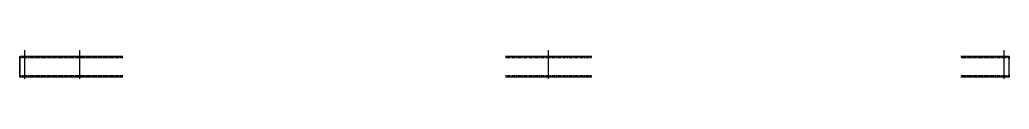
# Model space of a CAD drawing. Header units: millimetres. Extents: x 9 to 16016, y 12 to 243.
# Drawn here: x 11226 to 16016, y 12 to 150 of the extents above; entities that cross this region are included whole.
import ezdxf

# ---------------------------------------------------------------- set-up
doc = ezdxf.new("R2010")
doc.units = ezdxf.units.MM
doc.linetypes.add('DXK_LINE_DOT2', pattern=[3.9198, 1.9599, -1.9599])
doc.layers.add('STÅL', color=7, linetype='Continuous')

msp = doc.modelspace()

# ---------------------------------------------------------------- hatches: boundary and pattern name
at = {"layer": 'STÅL', "linetype": 'Continuous'}
for points in [[(11244.2, 113.5), (11258.2, 113.5), (11258.2, 119.5), (11244.2, 119.5)], [(11244.2, 113.5), (11258.2, 113.5), (11258.2, 119.5), (11244.2, 119.5)], [(11509.2, 113.5), (11523.2, 113.5), (11523.2, 119.5), (11509.2, 119.5)], [(11509.2, 113.5), (11523.2, 113.5), (11523.2, 119.5), (11509.2, 119.5)], [(13793.2, 119.5), (13779.2, 119.5), (13779.2, 113.5), (13793.2, 113.5)], [(13793.2, 119.5), (13779.2, 119.5), (13779.2, 113.5), (13793.2, 113.5)], [(15998.2, 119.5), (15984.2, 119.5), (15984.2, 113.5), (15998.2, 113.5)], [(15998.2, 119.5), (15984.2, 119.5), (15984.2, 113.5), (15998.2, 113.5)], [(11244.2, 19.5), (11258.2, 19.5), (11258.2, 25.5), (11244.2, 25.5)], [(11244.2, 19.5), (11258.2, 19.5), (11258.2, 25.5), (11244.2, 25.5)], [(11509.2, 19.5), (11523.2, 19.5), (11523.2, 25.5), (11509.2, 25.5)], [(11509.2, 19.5), (11523.2, 19.5), (11523.2, 25.5), (11509.2, 25.5)], [(13793.2, 25.5), (13779.2, 25.5), (13779.2, 19.5), (13793.2, 19.5)], [(13793.2, 25.5), (13779.2, 25.5), (13779.2, 19.5), (13793.2, 19.5)], [(15998.2, 25.5), (15984.2, 25.5), (15984.2, 19.5), (15998.2, 19.5)], [(15998.2, 25.5), (15984.2, 25.5), (15984.2, 19.5), (15998.2, 19.5)]]:
    msp.add_hatch(color=3, dxfattribs=at).paths.add_polyline_path(points)

# ---------------------------------------------------------------- linework, layer by layer
at = {"layer": 'STÅL', "color": 3, "linetype": 'Continuous'}
for p, q in [((11251.2, 12), (11251.2, 149.5)), ((11251.2, 12), (11251.2, 149.5)), ((11516.2, 12), (11516.2, 149.5)), ((11516.2, 12), (11516.2, 149.5)), ((13786.2, 12), (13786.2, 149.5)), ((13786.2, 12), (13786.2, 149.5)), ((15991.2, 12), (15991.2, 149.5)), ((15991.2, 12), (15991.2, 149.5)), ((11244.2, 113.5), (11244.2, 119.5)), ((11244.2, 113.5), (11244.2, 119.5)), ((11258.2, 113.5), (11258.2, 119.5)), ((11258.2, 113.5), (11258.2, 119.5)), ((11509.2, 113.5), (11509.2, 119.5)), ((11509.2, 113.5), (11509.2, 119.5)), ((11523.2, 113.5), (11523.2, 119.5)), ((11523.2, 113.5), (11523.2, 119.5)), ((13779.2, 113.5), (13779.2, 119.5)), ((13779.2, 113.5), (13779.2, 119.5)), ((13793.2, 113.5), (13793.2, 119.5)), ((13793.2, 113.5), (13793.2, 119.5)), ((15984.2, 113.5), (15984.2, 119.5)), ((15984.2, 113.5), (15984.2, 119.5)), ((15998.2, 113.5), (15998.2, 119.5)), ((15998.2, 113.5), (15998.2, 119.5)), ((11244.2, 19.5), (11244.2, 25.5)), ((11244.2, 19.5), (11244.2, 25.5)), ((11258.2, 19.5), (11258.2, 25.5)), ((11258.2, 19.5), (11258.2, 25.5)), ((11509.2, 19.5), (11509.2, 25.5)), ((11509.2, 19.5), (11509.2, 25.5)), ((11523.2, 19.5), (11523.2, 25.5)), ((11523.2, 19.5), (11523.2, 25.5)), ((13779.2, 19.5), (13779.2, 25.5)), ((13779.2, 19.5), (13779.2, 25.5)), ((13793.2, 19.5), (13793.2, 25.5)), ((13793.2, 19.5), (13793.2, 25.5)), ((15984.2, 19.5), (15984.2, 25.5)), ((15984.2, 19.5), (15984.2, 25.5)), ((15998.2, 19.5), (15998.2, 25.5)), ((15998.2, 19.5), (15998.2, 25.5))]:
    msp.add_line(p, q, dxfattribs=at)
at = {"layer": 'STÅL', "color": 2, "linetype": 'Continuous'}
for p, q in [((11725.2, 119.5), (11226.1, 119.5)), ((11226.1, 118.6), (11226.1, 119.5)), ((11226.1, 116), (11226.1, 118.6)), ((11226.1, 112.1), (11226.1, 116)), ((11226.1, 107.5), (11226.1, 112.1)), ((11226.1, 31.5), (11226.1, 107.5)), ((13995.2, 119.5), (13577.2, 119.5)), ((16016.2, 119.5), (15782.2, 119.5)), ((16016.2, 119.5), (16016.2, 118.6)), ((16016.2, 118.6), (16016.2, 116)), ((16016.2, 116), (16016.2, 112.1)), ((16016.2, 112.1), (16016.2, 107.5)), ((16016.2, 31.5), (16016.2, 107.5)), ((11226.1, 26.9), (11226.1, 31.5)), ((11226.1, 23), (11226.1, 26.9)), ((11226.1, 20.4), (11226.1, 23)), ((11226.1, 19.5), (11226.1, 20.4)), ((11725.2, 19.5), (11226.1, 19.5)), ((13995.2, 19.5), (13577.2, 19.5)), ((16016.2, 19.5), (15782.2, 19.5)), ((16016.2, 31.5), (16016.2, 26.9)), ((16016.2, 26.9), (16016.2, 23)), ((16016.2, 23), (16016.2, 20.4)), ((16016.2, 20.4), (16016.2, 19.5))]:
    msp.add_line(p, q, dxfattribs=at)
at = {"layer": 'STÅL', "color": 7, "linetype": 'DXK_LINE_DOT2'}
for p, q in [((11226.1, 119.5), (11226.2, 119.5)), ((11226.1, 113.5), (11226.2, 113.5)), ((11725.2, 113.5), (11226.1, 113.5)), ((11226.1, 113), (11226.1, 113.5)), ((11226.1, 112.1), (11226.1, 113)), ((11226.1, 111.7), (11226.1, 112.1)), ((11226.1, 109.8), (11226.1, 111.7)), ((11226.1, 109.8), (11226.1, 31.5)), ((11226.2, 119.5), (11226.2, 118.6)), ((11226.2, 118.6), (11226.2, 116)), ((11226.2, 116), (11226.2, 111.7)), ((11226.2, 113), (11226.2, 113.5)), ((11226.2, 112.1), (11226.2, 113)), ((11226.2, 109.8), (11226.2, 112.1)), ((11226.2, 111.7), (11226.2, 107.5)), ((11226.2, 109.8), (11226.2, 31.5)), ((11226.2, 29.2), (11226.2, 107.5)), ((13995.2, 113.5), (13577.2, 113.5)), ((16016.2, 113.5), (15782.2, 113.5)), ((16016.2, 118.6), (16016.2, 119.5)), ((16016.2, 116), (16016.2, 118.6)), ((16016.2, 112.1), (16016.2, 116)), ((16016.2, 113), (16016.2, 113.5)), ((16016.2, 113), (16016.2, 113.5)), ((16016.2, 112.1), (16016.2, 113)), ((16016.2, 112.1), (16016.2, 113)), ((16016.2, 109.8), (16016.2, 112.1)), ((16016.2, 111.7), (16016.2, 112.1)), ((16016.2, 107.5), (16016.2, 112.1)), ((16016.2, 109.8), (16016.2, 111.7)), ((16016.2, 29.2), (16016.2, 109.8)), ((16016.2, 29.2), (16016.2, 109.8)), ((16016.2, 29.2), (16016.2, 107.5)), ((11226.1, 31.5), (11226.1, 29.2)), ((11226.1, 29.2), (11226.1, 27.3)), ((11226.1, 27.3), (11226.1, 26)), ((11226.1, 26), (11226.1, 25.5)), ((11226.1, 25.5), (11226.2, 25.5)), ((11725.2, 25.5), (11226.1, 25.5)), ((11226.1, 19.5), (11226.2, 19.5)), ((11226.2, 29.2), (11226.2, 31.5)), ((11226.2, 27.3), (11226.2, 29.2)), ((11226.2, 29.2), (11226.2, 26)), ((11226.2, 26), (11226.2, 27.3)), ((11226.2, 25.5), (11226.2, 26)), ((11226.2, 26), (11226.2, 23)), ((11226.2, 23), (11226.2, 20.4)), ((11226.2, 20.4), (11226.2, 19.5)), ((13995.2, 25.5), (13577.2, 25.5)), ((16016.2, 25.5), (15782.2, 25.5)), ((16016.2, 29.2), (16016.2, 27.3)), ((16016.2, 27.3), (16016.2, 29.2)), ((16016.2, 26.9), (16016.2, 29.2)), ((16016.2, 27.3), (16016.2, 26)), ((16016.2, 26), (16016.2, 27.3)), ((16016.2, 23), (16016.2, 26.9)), ((16016.2, 26), (16016.2, 25.5)), ((16016.2, 25.5), (16016.2, 26)), ((16016.2, 20.4), (16016.2, 23)), ((16016.2, 19.5), (16016.2, 20.4))]:
    msp.add_line(p, q, dxfattribs=at)

doc.saveas('drawing.dxf')
